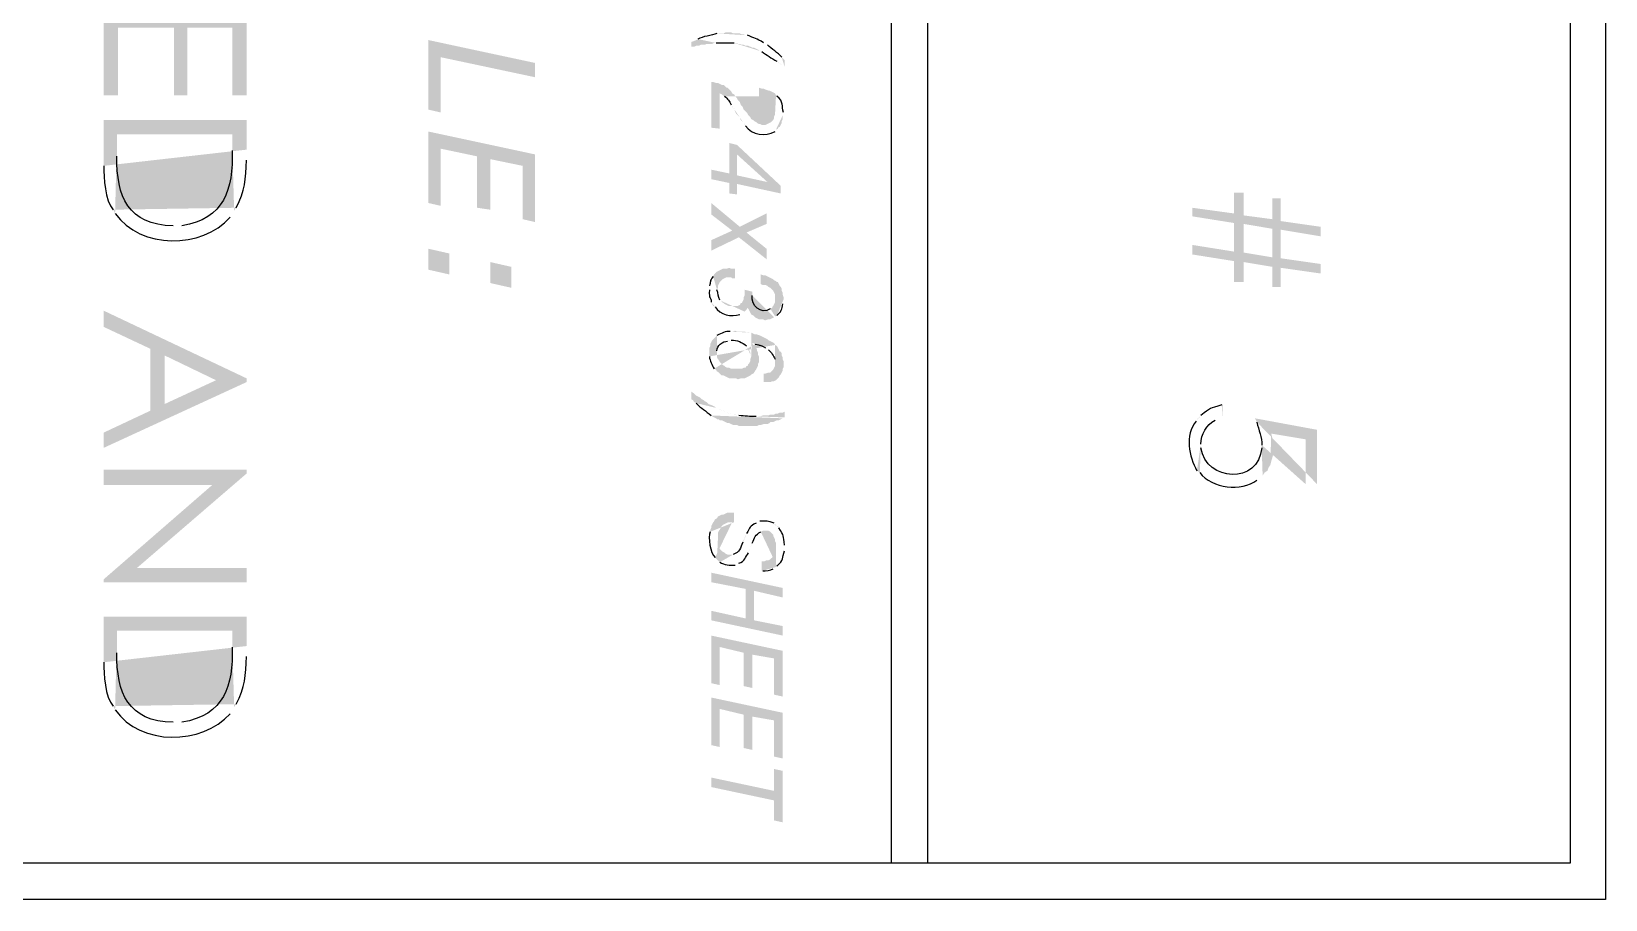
# Model space of a CAD drawing. Header units: inches. Extents: x -167 to 6071, y -6287 to -2731.
# Drawn here: x 1660.6 to 1748.7, y -6287.3 to -6238.7 of the extents above; entities that cross this region are included whole.
import ezdxf

# ---------------------------------------------------------------- set-up
doc = ezdxf.new("R2010")
doc.units = ezdxf.units.IN
doc.header["$LTSCALE"] = 96
doc.header["$MEASUREMENT"] = 0
doc.layers.add('PDF_Geometry', color=7, linetype='Continuous', true_color=0x4a4a4a)
doc.layers.add('PDF_Solid Fills', color=7, linetype='Continuous')

msp = doc.modelspace()

# ---------------------------------------------------------------- hatches: boundary and pattern name
at = {"layer": 'PDF_Solid Fills', "transparency": 33554559}
for points in [[(1672.597, -6242.282), (1672.597, -6237.695), (1664.597, -6237.695), (1664.597, -6242.282), (1665.397, -6242.282), (1665.397, -6238.495), (1668.543, -6238.495), (1668.543, -6242.282), (1669.29, -6242.282), (1669.29, -6238.495), (1671.797, -6238.495), (1671.797, -6242.282)], [(1688.757, -6241.269), (1688.757, -6240.469), (1682.783, -6239.189), (1682.783, -6243.082), (1683.477, -6243.242), (1683.477, -6240.149)], [(1702.25, -6242.282), (1702.197, -6242.175), (1701.983, -6242.069), (1701.877, -6242.015), (1701.823, -6242.015), (1701.663, -6241.962), (1701.557, -6241.909), (1701.45, -6241.909), (1701.29, -6241.855), (1701.29, -6242.442), (1701.503, -6242.442), (1701.61, -6242.495), (1701.717, -6242.495), (1701.823, -6242.549), (1701.877, -6242.602), (1701.983, -6242.655), (1702.037, -6242.762), (1702.09, -6242.815), (1702.143, -6242.922), (1702.143, -6243.029), (1702.197, -6243.135), (1702.197, -6243.295)], [(1688.757, -6249.375), (1688.757, -6245.589), (1682.783, -6244.309), (1682.783, -6248.309), (1683.477, -6248.469), (1683.477, -6245.269), (1685.503, -6245.695), (1685.503, -6248.575), (1686.25, -6248.682), (1686.25, -6245.855), (1688.063, -6246.229), (1688.063, -6249.215)], [(1702.517, -6247.775), (1702.517, -6247.349), (1700.063, -6245.055), (1699.637, -6244.949), (1699.637, -6246.655), (1698.623, -6246.442), (1698.623, -6246.975), (1699.637, -6247.189), (1699.637, -6247.775), (1700.063, -6247.829), (1700.063, -6245.589), (1701.77, -6247.135)], [(1702.517, -6247.775), (1701.77, -6247.135), (1700.063, -6246.762), (1700.063, -6245.589), (1700.063, -6247.242)], [(1732.757, -6252.255), (1732.757, -6251.722), (1730.517, -6251.402), (1730.517, -6248.042), (1730.037, -6248.042), (1730.037, -6251.349), (1728.437, -6251.082), (1728.437, -6247.722), (1727.903, -6247.722), (1727.903, -6251.029), (1725.557, -6250.655), (1725.557, -6251.189), (1727.903, -6251.562), (1727.903, -6252.735), (1728.437, -6252.735), (1728.437, -6251.615), (1730.037, -6251.882), (1730.037, -6253.002), (1730.517, -6253.002), (1730.517, -6251.935)], [(1701.717, -6251.455), (1701.717, -6250.869), (1700.597, -6249.962), (1700.223, -6249.642), (1698.623, -6248.309), (1698.623, -6248.949), (1699.797, -6249.855), (1700.17, -6250.229)], [(1727.903, -6248.895), (1725.557, -6248.575), (1725.557, -6249.055), (1727.903, -6249.429), (1727.903, -6251.029)], [(1730.037, -6249.215), (1728.437, -6249.002), (1728.437, -6249.482), (1730.037, -6249.749), (1730.037, -6251.349)], [(1699.957, -6252.522), (1699.957, -6251.989), (1699.743, -6251.989), (1699.637, -6251.935), (1699.477, -6251.989), (1699.263, -6251.989), (1699.05, -6252.095), (1698.943, -6252.149), (1698.943, -6253.162), (1698.997, -6253.055), (1698.997, -6252.949), (1699.05, -6252.842), (1699.103, -6252.735), (1699.21, -6252.629), (1699.263, -6252.575), (1699.477, -6252.469), (1699.743, -6252.469), (1699.797, -6252.522)], [(1672.597, -6258.335), (1672.597, -6258.122), (1664.597, -6254.335), (1664.597, -6255.242), (1667.21, -6256.469), (1667.21, -6259.935), (1668.01, -6256.842), (1670.89, -6258.229)], [(1701.29, -6257.055), (1701.29, -6256.895), (1701.237, -6256.789), (1701.237, -6256.682), (1701.183, -6256.575), (1701.183, -6256.522), (1701.13, -6256.415), (1701.023, -6256.309), (1700.97, -6256.255), (1700.917, -6256.149), (1700.863, -6257.909), (1700.97, -6257.855), (1701.023, -6257.802), (1701.077, -6257.695), (1701.13, -6257.642), (1701.237, -6257.429), (1701.237, -6257.322), (1701.29, -6257.215)], [(1702.677, -6257.322), (1702.677, -6257.162), (1702.623, -6257.055), (1702.623, -6256.949), (1702.57, -6256.842), (1702.57, -6256.735), (1702.517, -6256.629), (1702.463, -6256.629), (1702.357, -6256.415), (1702.303, -6256.309), (1702.197, -6256.255), (1702.197, -6257.429), (1702.09, -6257.642), (1702.037, -6257.695), (1701.983, -6257.749), (1701.93, -6257.802), (1701.823, -6257.802), (1701.663, -6257.855), (1701.557, -6257.855), (1701.557, -6258.335), (1701.93, -6258.335), (1702.037, -6258.282), (1702.143, -6258.282), (1702.25, -6258.229), (1702.303, -6258.175), (1702.41, -6258.069), (1702.463, -6257.962), (1702.517, -6257.909), (1702.57, -6257.802), (1702.623, -6257.695), (1702.623, -6257.589), (1702.677, -6257.482)], [(1672.597, -6258.335), (1670.89, -6258.229), (1668.01, -6259.562), (1668.01, -6256.842), (1667.21, -6259.935), (1664.597, -6261.162), (1664.597, -6262.015)], [(1730.09, -6262.015), (1730.09, -6261.589), (1730.037, -6261.429), (1729.983, -6261.215), (1729.93, -6262.975), (1729.983, -6262.762), (1730.037, -6262.602), (1730.09, -6262.389), (1730.09, -6262.229)], [(1672.597, -6263.455), (1672.597, -6263.242), (1664.597, -6263.242), (1664.597, -6264.095), (1670.677, -6264.095)], [(1672.597, -6269.535), (1672.597, -6268.735), (1666.463, -6268.735), (1664.597, -6269.375), (1664.597, -6269.535)], [(1702.623, -6270.389), (1702.623, -6269.855), (1698.623, -6269.002), (1698.623, -6269.535), (1700.543, -6269.909), (1700.543, -6271.562), (1701.023, -6270.015)], [(1702.623, -6272.522), (1702.623, -6271.989), (1701.023, -6271.669), (1701.023, -6270.015), (1700.543, -6271.562), (1698.623, -6271.135), (1698.623, -6271.669)], [(1702.623, -6275.935), (1702.623, -6273.375), (1698.623, -6272.522), (1698.623, -6275.189), (1699.103, -6275.295), (1699.103, -6273.162), (1700.437, -6273.482), (1700.437, -6275.349), (1700.917, -6275.455), (1700.917, -6273.589), (1702.143, -6273.802), (1702.143, -6275.829)], [(1702.623, -6279.402), (1702.623, -6276.842), (1698.623, -6275.989), (1698.623, -6278.655), (1699.103, -6278.762), (1699.103, -6276.629), (1700.437, -6276.949), (1700.437, -6278.815), (1700.917, -6278.922), (1700.917, -6277.055), (1702.143, -6277.269), (1702.143, -6279.295)], [(1702.623, -6282.975), (1702.623, -6280.095), (1702.143, -6279.989), (1702.143, -6281.215), (1698.623, -6280.469), (1698.623, -6281.002), (1702.143, -6281.749), (1702.143, -6282.869)]]:
    msp.add_hatch(color=256, dxfattribs=at).paths.add_polyline_path(points)
h = msp.add_hatch(color=256, dxfattribs=at)
h.paths.add_polyline_path([(1702.73, -6240.682), (1702.73, -6240.309), (1702.677, -6240.255), (1702.57, -6240.149)], flags=0)
h.paths.add_polyline_path([(1701.77, -6239.455), (1701.557, -6239.349)], flags=0)
h.paths.add_polyline_path([(1700.65, -6238.922), (1700.543, -6238.922), (1700.437, -6238.869), (1700.33, -6238.869), (1700.223, -6238.815), (1699.85, -6238.815), (1699.743, -6238.762), (1699.423, -6238.762), (1699.317, -6238.815), (1698.943, -6238.815)], flags=0)
h.paths.add_polyline_path([(1697.877, -6239.135), (1697.77, -6239.189), (1697.663, -6239.242), (1697.503, -6239.295), (1697.503, -6239.562), (1697.663, -6239.562), (1697.77, -6239.509), (1697.93, -6239.509), (1698.037, -6239.455), (1698.25, -6239.455), (1698.357, -6239.402), (1698.677, -6239.402), (1698.783, -6239.349), (1698.89, -6239.349)], flags=0)
h.paths.add_polyline_path([(1699.903, -6239.349), (1700.01, -6239.349), (1700.117, -6239.402), (1700.223, -6239.402), (1700.33, -6239.455), (1700.437, -6239.455), (1700.543, -6239.509), (1700.703, -6239.509), (1700.81, -6239.562), (1700.917, -6239.615), (1701.023, -6239.615), (1701.237, -6239.722), (1701.29, -6239.775), (1701.343, -6239.775), (1701.45, -6239.829)], flags=0)
h.paths.add_polyline_path([(1702.303, -6240.362), (1702.41, -6240.469), (1702.517, -6240.522), (1702.623, -6240.629)], flags=0)
h = msp.add_hatch(color=256, dxfattribs=at)
h.paths.add_polyline_path([(1702.677, -6243.295), (1702.677, -6243.242)], flags=0)
h.paths.add_polyline_path([(1702.303, -6242.335), (1702.25, -6242.282), (1702.197, -6243.295), (1702.197, -6243.349), (1702.143, -6243.455), (1702.143, -6243.562), (1702.09, -6243.669), (1702.037, -6243.722), (1701.983, -6243.775), (1701.77, -6243.882), (1701.663, -6243.935), (1701.45, -6243.935), (1701.343, -6243.882), (1701.29, -6243.882), (1701.183, -6243.829), (1701.13, -6243.775), (1701.023, -6243.722), (1700.97, -6243.669), (1700.863, -6243.615), (1700.81, -6243.509), (1700.703, -6243.402), (1700.65, -6243.295), (1700.437, -6243.082), (1700.383, -6242.922), (1700.277, -6242.815), (1700.223, -6242.655), (1700.117, -6242.549), (1700.063, -6242.442), (1699.957, -6242.335), (1699.903, -6242.229), (1699.797, -6242.175), (1699.743, -6242.069), (1699.69, -6242.015), (1699.637, -6241.962), (1699.53, -6241.855), (1699.477, -6241.855), (1699.37, -6241.749), (1699.317, -6241.695), (1699.21, -6241.695), (1699.103, -6241.642), (1698.997, -6241.589), (1698.89, -6241.589), (1698.73, -6241.535), (1698.623, -6241.535), (1698.623, -6244.095), (1699.103, -6244.149), (1699.103, -6242.175), (1699.21, -6242.229), (1699.263, -6242.282), (1699.37, -6242.335)], flags=0)
h.paths.add_polyline_path([(1699.743, -6242.815), (1699.797, -6242.922), (1699.903, -6243.029), (1699.957, -6243.189), (1700.01, -6243.295), (1700.117, -6243.402), (1700.223, -6243.509), (1700.277, -6243.669), (1700.33, -6243.722), (1700.437, -6243.829), (1700.49, -6243.935), (1700.543, -6243.989)], flags=0)
h.paths.add_polyline_path([(1702.197, -6244.309), (1702.25, -6244.202), (1702.357, -6244.149), (1702.357, -6244.095), (1702.463, -6244.042), (1702.57, -6243.829), (1702.57, -6243.722), (1702.623, -6243.615), (1702.623, -6243.402)], flags=0)
h = msp.add_hatch(color=256, dxfattribs=at)
h.paths.add_polyline_path([(1672.597, -6245.322), (1672.597, -6243.669), (1664.597, -6243.669), (1664.597, -6246.229)], flags=0)
h.paths.add_polyline_path([(1665.13, -6248.682), (1665.237, -6248.895), (1665.343, -6244.469), (1671.797, -6244.469), (1671.797, -6245.002), (1671.903, -6248.735), (1672.01, -6248.575)], flags=0)
h.paths.add_polyline_path([(1672.597, -6245.909), (1672.597, -6245.642)], flags=0)
h = msp.add_hatch(color=256, dxfattribs=at)
h.paths.add_polyline_path([(1671.903, -6248.735), (1671.797, -6245.002), (1671.797, -6245.375)], flags=0)
h.paths.add_polyline_path([(1668.97, -6249.589), (1668.49, -6249.589)], flags=0)
h.paths.add_polyline_path([(1665.343, -6245.695), (1665.343, -6244.469), (1665.237, -6248.895)], flags=0)
h.paths.add_polyline_path([(1671.69, -6249.109), (1671.797, -6248.895)], flags=0)
h = msp.add_hatch(color=256, dxfattribs=at)
h.paths.add_polyline_path([(1700.49, -6254.389), (1700.49, -6253.322), (1700.49, -6253.482), (1700.437, -6253.589), (1700.437, -6253.695), (1700.383, -6253.802), (1700.33, -6253.909), (1700.277, -6253.909), (1700.223, -6254.015), (1700.117, -6254.069), (1699.583, -6254.069), (1699.477, -6254.015), (1699.37, -6253.962), (1699.317, -6253.909), (1699.21, -6253.855), (1699.21, -6253.802), (1699.103, -6253.749)], flags=0)
h.paths.add_polyline_path([(1698.943, -6253.162), (1698.943, -6252.149), (1698.89, -6252.202), (1698.783, -6252.309), (1698.73, -6252.415)], flags=0)
h.paths.add_polyline_path([(1698.517, -6252.949), (1698.517, -6253.162)], flags=0)
h.paths.add_polyline_path([(1698.623, -6253.855), (1698.677, -6253.962), (1698.73, -6254.069), (1698.837, -6254.122)], flags=0)
h.paths.add_polyline_path([(1700.223, -6254.549), (1700.437, -6254.442)], flags=0)
h = msp.add_hatch(color=256, dxfattribs=at)
h.paths.add_polyline_path([(1702.677, -6253.695), (1702.677, -6253.589), (1702.623, -6253.429), (1702.623, -6253.322), (1702.57, -6253.215), (1702.57, -6253.109), (1702.517, -6253.002), (1702.463, -6252.949), (1702.357, -6252.735), (1702.303, -6252.735), (1702.25, -6252.682), (1702.143, -6252.629), (1702.09, -6252.575), (1701.983, -6252.522), (1701.77, -6252.415), (1701.663, -6252.362), (1701.557, -6252.362), (1701.397, -6252.309), (1701.397, -6252.842), (1701.503, -6252.895), (1701.663, -6252.895), (1701.77, -6252.949), (1701.823, -6253.002), (1701.93, -6253.055), (1702.09, -6253.215), (1702.197, -6253.429), (1702.197, -6254.655), (1702.303, -6254.602)], flags=0)
h.paths.add_polyline_path([(1702.623, -6253.962), (1702.623, -6253.802)], flags=0)
h = msp.add_hatch(color=256, dxfattribs=at)
h.paths.add_polyline_path([(1702.197, -6254.655), (1702.197, -6253.642), (1702.197, -6253.855), (1702.09, -6254.069), (1702.037, -6254.122), (1702.037, -6254.175), (1701.93, -6254.229)], flags=0)
h.paths.add_polyline_path([(1700.917, -6253.482), (1700.917, -6253.269), (1700.49, -6253.162), (1700.49, -6254.389), (1700.597, -6254.282), (1700.65, -6254.175), (1700.703, -6254.229), (1700.757, -6254.335), (1700.81, -6254.442), (1700.863, -6254.549), (1700.97, -6254.602), (1701.023, -6254.655), (1701.077, -6254.709), (1701.29, -6254.815), (1701.503, -6254.815), (1701.61, -6254.869), (1701.663, -6254.869), (1701.823, -6254.815), (1701.93, -6254.815), (1702.143, -6254.709)], flags=0)
h = msp.add_hatch(color=256, dxfattribs=at)
h.paths.add_polyline_path([(1702.197, -6256.255), (1702.143, -6256.149), (1701.93, -6256.042), (1701.823, -6255.989), (1701.77, -6255.935), (1701.45, -6255.775), (1701.343, -6255.722), (1701.183, -6255.669), (1701.077, -6255.669), (1700.863, -6255.562), (1700.863, -6256.895), (1700.81, -6257.055), (1700.81, -6257.162), (1700.757, -6257.269), (1700.703, -6257.322), (1700.65, -6257.429), (1700.597, -6257.429), (1700.543, -6257.535), (1700.437, -6257.535), (1700.33, -6257.589), (1699.743, -6257.589), (1699.637, -6257.535), (1699.53, -6257.535), (1699.423, -6257.482), (1699.37, -6257.429), (1699.263, -6257.375), (1699.21, -6257.322), (1699.103, -6257.215), (1699.05, -6257.109), (1698.997, -6257.055), (1698.943, -6256.949), (1698.943, -6256.735), (1698.89, -6255.775), (1698.837, -6255.829), (1698.73, -6255.935), (1698.677, -6255.989), (1698.623, -6256.095), (1698.57, -6256.202), (1698.57, -6256.309), (1698.517, -6256.415), (1698.517, -6256.895)], flags=0)
h.paths.add_polyline_path([(1698.783, -6257.589), (1698.89, -6257.642), (1698.943, -6257.749), (1698.997, -6257.749), (1699.05, -6257.802), (1699.157, -6257.909), (1699.21, -6257.962), (1699.317, -6257.962), (1699.423, -6258.015), (1699.53, -6258.069), (1699.637, -6258.122), (1700.01, -6258.122), (1700.117, -6258.175), (1700.277, -6258.122), (1700.49, -6258.122), (1700.597, -6258.069), (1700.81, -6257.962), (1700.863, -6257.909), (1700.917, -6256.149), (1700.97, -6256.149), (1701.077, -6256.202)], flags=0)
h.paths.add_polyline_path([(1701.663, -6256.415), (1701.717, -6256.469), (1701.823, -6256.522)], flags=0)
h.paths.add_polyline_path([(1702.197, -6257.055), (1702.197, -6257.269)], flags=0)
h = msp.add_hatch(color=256, dxfattribs=at)
h.paths.add_polyline_path([(1700.863, -6255.562), (1700.65, -6255.562), (1700.49, -6255.509), (1700.063, -6255.509), (1699.957, -6255.455), (1699.797, -6255.509), (1699.69, -6255.509)], flags=0)
h.paths.add_polyline_path([(1698.943, -6255.722), (1698.89, -6255.775), (1698.943, -6256.735), (1698.943, -6256.575)], flags=0)
h.paths.add_polyline_path([(1699.53, -6256.042), (1699.637, -6255.989), (1699.743, -6255.989)], flags=0)
h.paths.add_polyline_path([(1700.597, -6256.309), (1700.65, -6256.415), (1700.757, -6256.469), (1700.757, -6256.575), (1700.81, -6256.682), (1700.81, -6256.789), (1700.863, -6256.895)], flags=0)
h = msp.add_hatch(color=256, dxfattribs=at)
h.paths.add_polyline_path([(1702.73, -6260.309), (1702.73, -6259.989), (1702.623, -6260.042), (1702.463, -6260.042), (1702.357, -6260.095), (1702.25, -6260.095), (1702.143, -6260.149), (1701.93, -6260.149), (1701.823, -6260.202), (1701.503, -6260.202), (1701.343, -6260.255), (1701.13, -6260.255)], flags=0)
h.paths.add_polyline_path([(1700.17, -6260.202), (1700.063, -6260.202), (1699.957, -6260.149), (1699.797, -6260.149)], flags=0)
h.paths.add_polyline_path([(1698.89, -6259.775, 0.008321), (1699.797, -6260.149)], flags=0)
h.paths.add_polyline_path([(1698.89, -6259.775), (1698.837, -6259.722), (1698.623, -6259.615), (1698.463, -6259.562), (1698.41, -6259.509), (1698.357, -6259.455), (1698.25, -6259.402), (1698.197, -6259.349), (1698.09, -6259.295), (1697.983, -6259.189), (1697.877, -6259.135), (1697.77, -6259.082), (1697.663, -6258.975), (1697.503, -6258.869), (1697.503, -6259.295), (1697.61, -6259.349), (1697.663, -6259.455), (1697.77, -6259.509)], flags=0)
h.paths.add_polyline_path([(1698.623, -6260.202), (1698.677, -6260.255), (1698.783, -6260.309), (1698.89, -6260.362), (1698.943, -6260.415), (1699.05, -6260.415), (1699.103, -6260.469), (1699.21, -6260.469), (1699.317, -6260.522), (1699.423, -6260.575), (1699.53, -6260.629), (1699.637, -6260.629), (1699.743, -6260.682), (1699.85, -6260.735), (1700.063, -6260.735), (1700.17, -6260.789), (1701.183, -6260.789), (1701.29, -6260.735), (1701.397, -6260.735), (1701.557, -6260.682), (1701.77, -6260.682), (1701.877, -6260.629), (1701.93, -6260.575), (1702.09, -6260.575), (1702.197, -6260.522), (1702.303, -6260.469), (1702.41, -6260.469), (1702.623, -6260.362)], flags=0)
h = msp.add_hatch(color=256, dxfattribs=at)
h.paths.add_polyline_path([(1727.263, -6260.362), (1727.263, -6259.615), (1727.21, -6259.615)], flags=0)
h.paths.add_polyline_path([(1726.037, -6260.202), (1725.93, -6260.362), (1725.877, -6260.362), (1725.77, -6260.522)], flags=0)
h.paths.add_polyline_path([(1725.823, -6263.295), (1725.983, -6263.402), (1726.037, -6261.802)], flags=0)
h.paths.add_polyline_path([(1726.837, -6260.469), (1727.05, -6260.415)], flags=0)
h = msp.add_hatch(color=256, dxfattribs=at)
h.paths.add_polyline_path([(1732.543, -6264.042), (1732.543, -6261.002), (1729.077, -6260.362), (1729.183, -6260.575)], flags=0)
h.paths.add_polyline_path([(1729.45, -6261.855), (1729.503, -6263.615), (1729.503, -6263.562), (1729.61, -6263.402), (1729.77, -6263.295), (1729.823, -6263.135), (1729.93, -6262.975), (1729.983, -6261.215), (1731.903, -6261.535), (1731.903, -6264.042)], flags=0)
h = msp.add_hatch(color=256, dxfattribs=at)
h.paths.add_polyline_path([(1729.503, -6263.615), (1729.45, -6261.855), (1729.45, -6262.015)], flags=0)
h.paths.add_polyline_path([(1726.037, -6262.015), (1726.037, -6261.802), (1725.983, -6263.402)], flags=0)
h.paths.add_polyline_path([(1729.183, -6263.829), (1729.343, -6263.722)], flags=0)
h = msp.add_hatch(color=256, dxfattribs=at)
h.paths.add_polyline_path([(1699.903, -6266.175), (1699.903, -6265.642), (1699.53, -6265.642), (1699.423, -6265.695), (1699.317, -6265.749), (1699.21, -6265.749), (1699.103, -6265.802), (1698.997, -6265.855), (1698.943, -6265.962), (1698.837, -6266.015), (1698.783, -6266.122), (1698.73, -6266.175), (1698.677, -6266.282), (1698.623, -6266.389), (1698.623, -6266.495), (1698.57, -6266.602), (1698.57, -6266.709)], flags=0)
h.paths.add_polyline_path([(1698.837, -6268.149), (1698.943, -6268.255), (1698.997, -6267.082), (1698.997, -6266.762), (1699.05, -6266.655), (1699.103, -6266.602), (1699.21, -6266.389), (1699.263, -6266.335), (1699.477, -6266.229), (1699.583, -6266.175), (1699.797, -6266.175)], flags=0)
h = msp.add_hatch(color=256, dxfattribs=at)
h.paths.add_polyline_path([(1702.73, -6267.509), (1702.73, -6267.455)], flags=0)
h.paths.add_polyline_path([(1702.41, -6266.495), (1702.41, -6266.442), (1702.197, -6266.335), (1702.143, -6266.229)], flags=0)
h.paths.add_polyline_path([(1701.343, -6266.122), (1701.237, -6266.175), (1701.13, -6266.229)], flags=0)
h.paths.add_polyline_path([(1700.597, -6266.815), (1700.543, -6266.975), (1700.49, -6267.082), (1700.437, -6267.242), (1700.383, -6267.295)], flags=0)
h.paths.add_polyline_path([(1699.85, -6267.989), (1699.53, -6267.989), (1699.423, -6267.935), (1699.37, -6267.882), (1699.263, -6267.829), (1699.21, -6267.775), (1699.157, -6267.722), (1699.103, -6267.669), (1699.05, -6267.562), (1699.05, -6267.455), (1698.997, -6267.349), (1698.997, -6267.082), (1698.943, -6268.255), (1699.05, -6268.362), (1699.103, -6268.415)], flags=0)
h.paths.add_polyline_path([(1699.957, -6268.575), (1700.17, -6268.469)], flags=0)
h.paths.add_polyline_path([(1700.703, -6267.882), (1700.757, -6267.722), (1700.81, -6267.615), (1700.863, -6267.455), (1700.917, -6267.349)], flags=0)
h.paths.add_polyline_path([(1701.397, -6266.709), (1701.503, -6266.655), (1701.823, -6266.655), (1701.93, -6266.709), (1702.09, -6266.869), (1702.09, -6266.922), (1702.143, -6267.029), (1702.197, -6267.135), (1702.197, -6267.242), (1702.25, -6267.349), (1702.25, -6268.682), (1702.303, -6268.629)], flags=0)
h.paths.add_polyline_path([(1702.73, -6267.775), (1702.73, -6267.669)], flags=0)
h = msp.add_hatch(color=256, dxfattribs=at)
h.paths.add_polyline_path([(1702.25, -6268.682), (1702.25, -6267.455), (1702.25, -6267.615), (1702.197, -6267.775), (1702.197, -6267.882), (1702.143, -6267.989), (1702.09, -6268.042), (1702.037, -6268.149), (1701.93, -6268.255), (1701.823, -6268.309), (1701.717, -6268.309), (1701.61, -6268.362), (1701.45, -6268.362), (1701.45, -6268.895), (1701.503, -6268.895)], flags=0)
h.paths.add_polyline_path([(1702.09, -6268.789), (1702.143, -6268.735)], flags=0)
h = msp.add_hatch(color=256, dxfattribs=at)
h.paths.add_polyline_path([(1672.597, -6273.109), (1672.597, -6271.455), (1664.597, -6271.455), (1664.597, -6274.015)], flags=0)
h.paths.add_polyline_path([(1665.13, -6276.469), (1665.237, -6276.682), (1665.343, -6272.255), (1671.797, -6272.255), (1671.797, -6272.789), (1671.903, -6276.522), (1672.01, -6276.362)], flags=0)
h.paths.add_polyline_path([(1672.597, -6273.695), (1672.597, -6273.429)], flags=0)
h = msp.add_hatch(color=256, dxfattribs=at)
h.paths.add_polyline_path([(1671.903, -6276.522), (1671.797, -6272.789), (1671.797, -6273.162)], flags=0)
h.paths.add_polyline_path([(1668.97, -6277.375), (1668.49, -6277.375)], flags=0)
h.paths.add_polyline_path([(1665.343, -6273.482), (1665.343, -6272.255), (1665.237, -6276.682)], flags=0)
h.paths.add_polyline_path([(1671.69, -6276.895), (1671.797, -6276.682)], flags=0)

# ---------------------------------------------------------------- linework, layer by layer
at = {"layer": 'PDF_Geometry', "color": 7}
for points in [[(774.037, -6189.909), (1748.703, -6189.909), (1748.703, -6287.295), (774.037, -6287.295)], [(776.063, -6285.269), (776.063, -6191.882), (1746.73, -6191.882), (1746.73, -6285.269)]]:
    msp.add_lwpolyline(points, close=True, dxfattribs=at)
for points in [[(1708.703, -6191.882), (1708.703, -6285.269)], [(1710.73, -6191.882), (1710.73, -6285.269)]]:
    msp.add_lwpolyline(points, dxfattribs=at)
for points in [[(1698.943, -6238.815), (1698.668, -6238.936), (1698.129, -6238.979), (1697.877, -6239.135)], [(1701.557, -6239.349), (1701.14, -6239.07), (1701.049, -6239.096), (1700.65, -6238.922)], [(1698.89, -6239.349), (1699.228, -6239.349), (1699.566, -6239.349), (1699.903, -6239.349)], [(1701.45, -6239.829), (1701.743, -6240.017), (1701.96, -6240.216), (1702.303, -6240.362)], [(1702.57, -6240.149), (1702.333, -6239.877), (1702.022, -6239.706), (1701.77, -6239.455)], [(1699.37, -6242.335), (1699.551, -6242.499), (1699.626, -6242.603), (1699.743, -6242.815)], [(1702.677, -6243.242), (1702.542, -6242.879), (1702.71, -6242.645), (1702.303, -6242.335)], [(1700.543, -6243.989), (1700.9, -6244.505), (1701.657, -6244.611), (1702.197, -6244.309)], [(1671.797, -6245.375), (1671.857, -6247.543), (1671.356, -6249.205), (1668.97, -6249.589)], [(1664.597, -6246.229), (1664.606, -6246.884), (1664.674, -6248.181), (1665.13, -6248.682)], [(1668.49, -6249.589), (1665.968, -6249.547), (1665.297, -6247.934), (1665.343, -6245.695)], [(1672.01, -6248.575), (1672.55, -6247.629), (1672.525, -6246.965), (1672.597, -6245.909)], [(1665.237, -6248.895), (1666.689, -6250.915), (1670.071, -6250.884), (1671.69, -6249.109)], [(1698.73, -6252.415), (1698.487, -6252.692), (1698.63, -6252.715), (1698.517, -6252.949)], [(1698.517, -6253.162), (1698.474, -6253.777), (1698.628, -6253.527), (1698.623, -6253.855)], [(1699.103, -6253.749), (1699.01, -6253.564), (1699.021, -6253.357), (1698.943, -6253.162)], [(1698.837, -6254.122), (1699.102, -6254.561), (1699.758, -6254.708), (1700.223, -6254.549)], [(1701.93, -6254.229), (1701.405, -6254.569), (1700.821, -6254.064), (1700.917, -6253.482)], [(1702.303, -6254.602), (1702.517, -6254.423), (1702.606, -6254.23), (1702.623, -6253.962)], [(1699.69, -6255.509), (1699.387, -6255.471), (1699.234, -6255.604), (1698.943, -6255.722)], [(1698.943, -6256.575), (1698.901, -6256.295), (1699.286, -6256.044), (1699.53, -6256.042)], [(1699.743, -6255.989), (1700.059, -6255.973), (1700.36, -6256.102), (1700.597, -6256.309)], [(1701.077, -6256.202), (1701.445, -6256.317), (1701.248, -6256.191), (1701.663, -6256.415)], [(1701.823, -6256.522), (1701.983, -6256.657), (1702.107, -6256.866), (1702.197, -6257.055)], [(1698.517, -6256.895), (1698.546, -6257.148), (1698.665, -6257.363), (1698.783, -6257.589)], [(1697.77, -6259.509), (1698.081, -6259.815), (1698.303, -6259.943), (1698.623, -6260.202)], [(1701.13, -6260.255), (1700.798, -6260.276), (1700.488, -6260.234), (1700.17, -6260.202)], [(1727.21, -6259.615), (1726.514, -6259.817), (1726.602, -6259.766), (1726.037, -6260.202)], [(1725.77, -6260.522), (1725.134, -6261.319), (1725.374, -6262.494), (1725.823, -6263.295)], [(1726.037, -6261.802), (1726.052, -6261.274), (1726.34, -6260.714), (1726.837, -6260.469)], [(1729.183, -6260.575), (1729.256, -6261.014), (1729.497, -6261.438), (1729.45, -6261.855)], [(1729.45, -6262.015), (1729.288, -6264.08), (1726.348, -6263.927), (1726.037, -6262.015)], [(1725.983, -6263.402), (1726.679, -6264.297), (1728.286, -6264.47), (1729.183, -6263.829)], [(1701.13, -6266.229), (1700.775, -6266.41), (1700.805, -6266.439), (1700.597, -6266.815)], [(1702.143, -6266.229), (1701.822, -6266.094), (1701.675, -6266.124), (1701.343, -6266.122)], [(1702.73, -6267.455), (1702.657, -6266.916), (1702.707, -6266.962), (1702.41, -6266.495)], [(1698.57, -6266.709), (1698.422, -6267.028), (1698.561, -6267.914), (1698.837, -6268.149)], [(1700.383, -6267.295), (1700.251, -6267.629), (1700.21, -6267.862), (1699.85, -6267.989)], [(1700.917, -6267.349), (1701.047, -6267.035), (1701.077, -6266.884), (1701.397, -6266.709)], [(1700.17, -6268.469), (1700.499, -6268.368), (1700.534, -6268.135), (1700.703, -6267.882)], [(1702.303, -6268.629), (1702.699, -6268.289), (1702.568, -6268.185), (1702.73, -6267.775)], [(1699.103, -6268.415), (1699.365, -6268.572), (1699.655, -6268.59), (1699.957, -6268.575)], [(1701.503, -6268.895), (1701.665, -6268.917), (1701.95, -6268.858), (1702.09, -6268.789)], [(1668.49, -6277.375), (1665.968, -6277.334), (1665.297, -6275.72), (1665.343, -6273.482)], [(1671.797, -6273.162), (1671.857, -6275.329), (1671.356, -6276.991), (1668.97, -6277.375)], [(1664.597, -6274.015), (1664.606, -6274.671), (1664.674, -6275.967), (1665.13, -6276.469)], [(1672.01, -6276.362), (1672.55, -6275.415), (1672.525, -6274.751), (1672.597, -6273.695)], [(1665.237, -6276.682), (1666.687, -6278.702), (1670.073, -6278.671), (1671.69, -6276.895)]]:
    msp.add_open_spline(points, degree=3, dxfattribs=at)
at = {"layer": 'PDF_Solid Fills', "transparency": 33554559}
for points in [[(1701.717, -6249.482), (1701.717, -6248.895), (1700.597, -6249.962), (1700.223, -6249.642)], [(1732.757, -6250.175), (1732.757, -6249.642), (1730.517, -6249.802), (1730.517, -6249.322)], [(1700.17, -6250.229), (1699.797, -6249.855), (1698.623, -6250.975), (1698.623, -6250.389)], [(1683.957, -6252.309), (1683.957, -6251.135), (1682.783, -6252.042), (1682.783, -6250.869)], [(1687.423, -6253.055), (1687.423, -6251.882), (1686.25, -6252.789), (1686.25, -6251.615)], [(1672.597, -6263.455), (1670.677, -6264.095), (1666.463, -6268.735), (1664.597, -6269.375)]]:
    msp.add_solid(points, dxfattribs=at)

doc.saveas('drawing.dxf')
